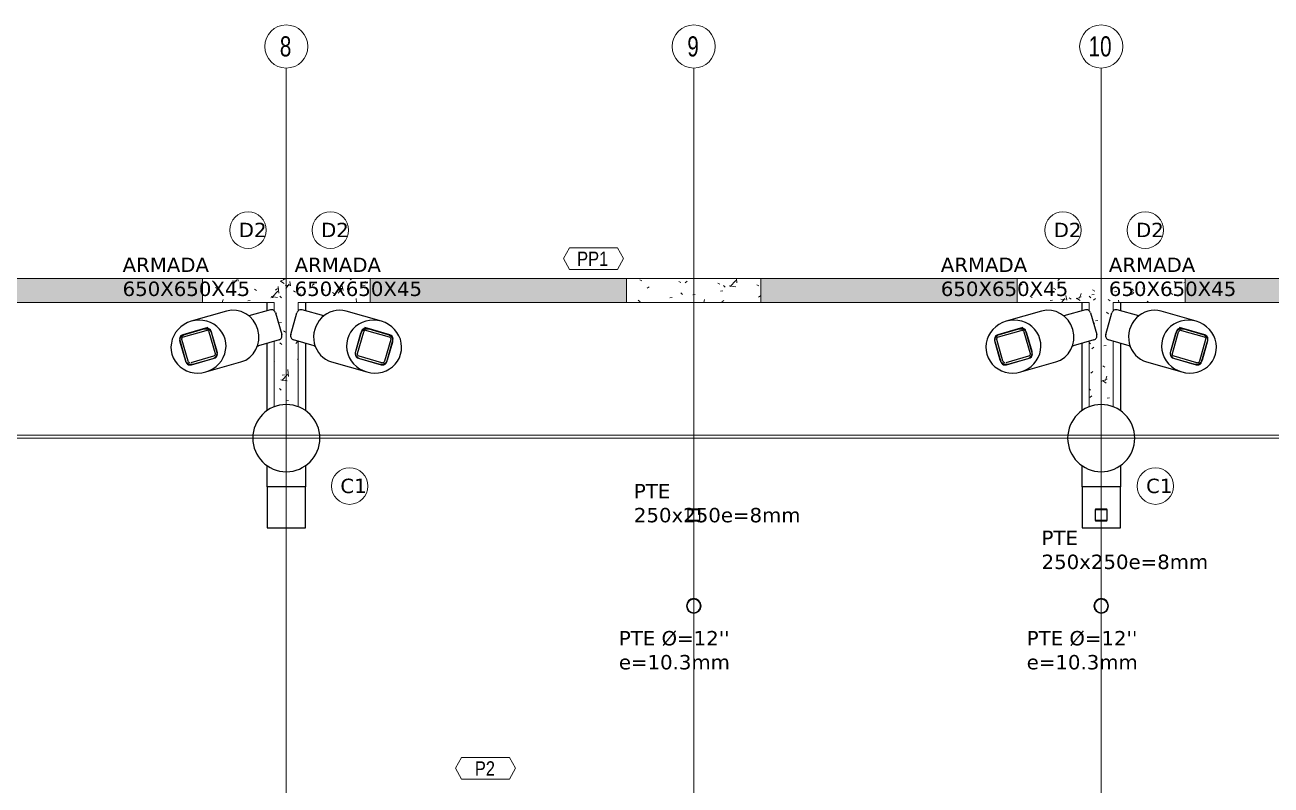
# Model space of a CAD drawing. Header units: millimetres. Extents: x 15962 to 71432, y 9666 to 72266.
# Drawn here: x 30345 to 43343, y 64340 to 72266 of the extents above; entities that cross this region are included whole.
import ezdxf

# ---------------------------------------------------------------- set-up
doc = ezdxf.new("R2010")
doc.units = ezdxf.units.MM
doc.header["$LTSCALE"] = 2
doc.linetypes.add('Grid Line', pattern=[3.33375, 1.905, -0.47625, 0.47625, -0.47625])
for name, color, linetype, lineweight in [('E_CIMENTACION-1', 254, 'Continuous', 18), ('E_CIMENTACION-2', 253, 'Continuous', 18), ('E_COLUMNAS-1', 1, 'Continuous', 25), ('E_EJES', 8, 'Continuous', 9), ('E_EJES-1', 8, 'Grid Line', 9), ('E_MUROS-1', 10, 'Continuous', 18), ('E_MUROS-2', 253, 'Continuous', 18), ('E_TEXTO', 3, 'Continuous', 9)]:
    doc.layers.add(name, color=color, linetype=linetype, lineweight=lineweight)
doc.styles.add('Arial Narrow', font='verdana.ttf', dxfattribs={"height": 0.2})
doc.styles.add('Arial Narrow_1', font='', dxfattribs={"height": 0.3})
doc.styles.add('Swis721 LtCn BT', font='swisscl.ttf', dxfattribs={"height": 0.42})
doc.styles.get('Arial Narrow_1').set_extended_font_data('Arial Narrow')
pattern_1 = [(50, (65902, -15123.9), (546.4937, -48.012), [57, -628.5]), (355, (65902, -15123.9), (-105.9267, 573.414), [45.5, -503]), (100.451, (65947.5, -15127.9), (441.0454, 525.2164), [48.5, -534.5]), (46.184, (65902, -14971.4), (813.123, -126.0607), [85.5, -943]), (96.636, (65970, -14981.9), (711.9945, 742.252), [73, -801.5]), (351.184, (65902, -14971.4), (712.1526, 742.122), [68.5, -754.5]), (21, (65978, -15009.4), (454.6974, -306.9377), [57, -628.5]), (326, (65978, -15009.4), (185.351, 552.8736), [45.5, -503]), (71.451, (66016, -15035.4), (640.377, 245.5415), [48.5, -534.5]), (37.5, (65902, -15123.88), (9.5104, 253.71993), [25, -471.5, 25, -485.5, -505]), (37.5, (65902, -15123.88), (9.5104, 253.71993), [-1007.5, 25, -479.5]), (7.5, (65902, -15123.88), (200.46075, 300.7382), [25, -266, 25, -460, -192.5]), (7.5, (65902, -15123.88), (200.46075, 300.7382), [-776.5, 25, -167.5]), (327.5, (65732, -15123.88), (406.9046, -17.34626), [25, -165.5, 25, -569, -788.5]), (327.5, (65732, -15123.88), (406.9046, -17.34626), [-785, 25, -763.5]), (317.5, (65656, -15123.88), (444.3365, 76.3765), [25, -222.5, 25, -369.5, -560]), (317.5, (65656, -15123.88), (444.3365, 76.3765), [-642.5, 25, -535])]

# ---------------------------------------------------------------- blocks, each defined once
blk = doc.blocks.new('EST_SCM_COLUMNA-METALICA-SECCION-CIRCULAR - EST_SCM_COLUMNA-TUBULAR-CIRCULAR_PTEØ_12__e_10_3mm-1865068-_0_00m_LOC COLUMNAS Y MUROS PISO 1')
at = {"layer": 'E_COLUMNAS-1'}
for radius, start, end in [(0.152, 360, 180), (0.152, 180, 360), (0.142, 0, 180), (0.142, 180, 0)]:
    blk.add_arc((0, 0), radius, start, end, dxfattribs=at)
blk = doc.blocks.new('EST_SCM_COLUMNA-METALICA-SECCION-CIRCULAR - EST_SCM_COLUMNA-TUBULAR-CIRCULAR_PTEØ_12__e_10_3mm-1190348-_0_00m_LOC COLUMNAS Y MUROS PISO 1')
at = {"layer": 'E_COLUMNAS-1'}
for radius, start, end in [(0.152, 360, 180), (0.152, 180, 360), (0.142, 0, 180), (0.142, 180, 0)]:
    blk.add_arc((0, 0), radius, start, end, dxfattribs=at)
blk = doc.blocks.new('EST_SCM_RECALCE_4 - EST_SCM_RECALCE_4-1579099-_0_00m_LOC COLUMNAS Y MUROS PISO 1')
at = {"layer": 'E_COLUMNAS-1'}
for p, q in [((-83.062, 168.768), (-83.062, 168.942)), ((-82.262, 168.942), (-82.262, 168.768)), ((-83.062, 166.685), (-83.062, 168.092)), ((-82.262, 168.092), (-82.262, 166.685)), ((-83.062, 165.095), (-83.062, 165.54)), ((-82.262, 165.54), (-82.262, 165.095)), ((-82.262, 165.095), (-83.062, 165.095)), ((-83.062, 165.095), (-83.062, 164.243)), ((-82.262, 164.243), (-82.262, 165.095)), ((-83.062, 164.243), (-82.262, 164.243))]:
    blk.add_line(p, q, dxfattribs=at)
blk = doc.blocks.new('EST_SCM_RECALCE_6 - EST_SCM_RECALCE_6-1579143-_0_00m_LOC COLUMNAS Y MUROS PISO 1')
at = {"layer": 'E_COLUMNAS-1'}
for p, q in [((-83.062, 168.768), (-83.062, 168.942)), ((-82.262, 168.942), (-82.262, 168.768)), ((-83.062, 166.685), (-83.062, 168.092)), ((-82.262, 168.092), (-82.262, 166.685)), ((-83.062, 165.095), (-83.062, 165.54)), ((-82.262, 165.54), (-82.262, 165.095)), ((-82.262, 165.095), (-83.062, 165.095)), ((-83.062, 165.095), (-83.062, 164.245)), ((-82.262, 164.245), (-82.262, 165.095)), ((-83.062, 164.245), (-82.262, 164.245))]:
    blk.add_line(p, q, dxfattribs=at)
blk = doc.blocks.new('EST_SCM_COLUMNA-METALICA-SECCION-CUADRADA - EST_SCM_COLUMNA-TUBULAR-CUADRADA_PTEØ_250x250e_8mm-3539288-_0_00m_LOC COLUMNAS Y MUROS PISO 1')
at = {"layer": 'E_COLUMNAS-1'}
for p, q in [((-0.125, 0.109), (-0.125, -0.109)), ((-0.117, -0.109), (-0.117, 0.109)), ((0.109, 0.125), (-0.109, 0.125)), ((-0.109, 0.117), (0.109, 0.117)), ((0.117, 0.109), (0.117, -0.109)), ((0.125, -0.109), (0.125, 0.109)), ((0.109, -0.117), (-0.109, -0.117)), ((-0.109, -0.125), (0.109, -0.125))]:
    blk.add_line(p, q, dxfattribs=at)
for centre, radius, start, end in [((-0.109, 0.109), 0.016, 90, 180), ((-0.109, 0.109), 0.008, 90, 180), ((0.109, 0.109), 0.016, 360, 90), ((0.109, 0.109), 0.008, 0, 90), ((-0.109, -0.109), 0.016, 180, 270), ((-0.109, -0.109), 0.008, 180, 270), ((0.109, -0.109), 0.016, 270, 360), ((0.109, -0.109), 0.008, 270, 360)]:
    blk.add_arc(centre, radius, start, end, dxfattribs=at)
blk = doc.blocks.new('EST_SCM_CAMISA_11 - EST_SCM_CAMISA_4-2887214-_0_00m_LOC COLUMNAS Y MUROS PISO 1')
at = {"layer": 'E_COLUMNAS-1'}
for p, q in [((-63.679, 168.6), (-64.414, 168.81)), ((-64.212, 167.975), (-64.104, 168.353)), ((-63.94, 168.44), (-63.543, 168.326)), ((-63.449, 168.166), (-63.558, 167.787)), ((-64.716, 167.752), (-63.982, 167.542)), ((-63.732, 167.705), (-64.129, 167.818))]:
    blk.add_line(p, q, dxfattribs=at)
at = {"layer": 'E_COLUMNAS-1', "flags": 128}
for points in [[(-63.679, 168.6), (-63.76, 168.617), (-63.842, 168.623), (-63.923, 168.618), (-64.003, 168.601), (-64.079, 168.574), (-64.15, 168.537), (-64.215, 168.49), (-64.272, 168.435), (-64.32, 168.372), (-64.357, 168.303), (-64.385, 168.229), (-64.401, 168.152), (-64.405, 168.074), (-64.397, 167.995), (-64.378, 167.918), (-64.348, 167.844), (-64.308, 167.775), (-64.257, 167.712), (-64.198, 167.656), (-64.132, 167.608), (-64.059, 167.57), (-63.982, 167.542)], [(-63.982, 167.542), (-63.901, 167.525), (-63.82, 167.519), (-63.738, 167.524), (-63.658, 167.54), (-63.582, 167.567), (-63.511, 167.605), (-63.446, 167.652), (-63.39, 167.707), (-63.342, 167.77), (-63.304, 167.839), (-63.277, 167.912), (-63.261, 167.989), (-63.257, 168.068), (-63.264, 168.146), (-63.283, 168.223), (-63.313, 168.297), (-63.354, 168.367), (-63.404, 168.43), (-63.463, 168.486), (-63.53, 168.534), (-63.602, 168.572), (-63.679, 168.6)], [(-64.104, 168.353), (-64.093, 168.38), (-64.076, 168.403), (-64.054, 168.422), (-64.028, 168.436), (-63.999, 168.443), (-63.969, 168.445), (-63.94, 168.44)], [(-63.543, 168.326), (-63.515, 168.315), (-63.491, 168.298), (-63.47, 168.276), (-63.455, 168.251), (-63.447, 168.223), (-63.445, 168.195), (-63.449, 168.166)], [(-64.129, 167.818), (-64.158, 167.833), (-64.183, 167.855), (-64.202, 167.881), (-64.213, 167.911), (-64.217, 167.943), (-64.212, 167.975)], [(-63.558, 167.787), (-63.569, 167.76), (-63.588, 167.735), (-63.611, 167.716), (-63.639, 167.703), (-63.67, 167.696), (-63.701, 167.697), (-63.732, 167.705)]]:
    blk.add_lwpolyline(points, dxfattribs=at)
at = {"layer": 'E_COLUMNAS-1'}
blk.add_ellipse((-64.565, 168.281), major_axis=(0.151, 0.529), ratio=0.954563, start_param=0, end_param=3.141593, dxfattribs=at)
blk = doc.blocks.new('EST_SCM_CAMISA_12 - EST_SCM_CAMISA_4-2887232-_0_00m_LOC COLUMNAS Y MUROS PISO 1')
at = {"layer": 'E_COLUMNAS-1'}
for p, q in [((-66.91, 168.81), (-67.645, 168.6)), ((-67.781, 168.326), (-67.384, 168.44)), ((-67.22, 168.353), (-67.112, 167.975)), ((-67.767, 167.787), (-67.875, 168.166)), ((-67.195, 167.818), (-67.592, 167.705)), ((-67.342, 167.542), (-66.608, 167.752))]:
    blk.add_line(p, q, dxfattribs=at)
at = {"layer": 'E_COLUMNAS-1', "flags": 128}
for points in [[(-67.645, 168.6), (-67.722, 168.572), (-67.795, 168.534), (-67.861, 168.486), (-67.92, 168.43), (-67.971, 168.367), (-68.011, 168.297), (-68.041, 168.223), (-68.06, 168.146), (-68.068, 168.068), (-68.063, 167.989), (-68.048, 167.912), (-68.02, 167.839), (-67.982, 167.77), (-67.935, 167.707), (-67.878, 167.652), (-67.813, 167.605), (-67.742, 167.567), (-67.666, 167.54), (-67.586, 167.524), (-67.505, 167.519), (-67.423, 167.525), (-67.342, 167.542)], [(-67.342, 167.542), (-67.265, 167.57), (-67.192, 167.608), (-67.126, 167.656), (-67.067, 167.712), (-67.016, 167.775), (-66.976, 167.844), (-66.946, 167.918), (-66.927, 167.995), (-66.919, 168.074), (-66.924, 168.152), (-66.94, 168.229), (-66.967, 168.303), (-67.005, 168.372), (-67.052, 168.435), (-67.109, 168.49), (-67.174, 168.537), (-67.245, 168.574), (-67.321, 168.601), (-67.401, 168.618), (-67.483, 168.623), (-67.564, 168.617), (-67.645, 168.6)], [(-67.875, 168.166), (-67.88, 168.195), (-67.877, 168.223), (-67.869, 168.251), (-67.854, 168.276), (-67.834, 168.298), (-67.809, 168.315), (-67.781, 168.326)], [(-67.384, 168.44), (-67.355, 168.445), (-67.325, 168.443), (-67.296, 168.436), (-67.27, 168.422), (-67.248, 168.403), (-67.231, 168.38), (-67.221, 168.355)], [(-67.112, 167.975), (-67.107, 167.943), (-67.111, 167.911), (-67.122, 167.881), (-67.141, 167.855), (-67.166, 167.833), (-67.195, 167.818)], [(-67.592, 167.705), (-67.623, 167.697), (-67.654, 167.696), (-67.685, 167.703), (-67.713, 167.716), (-67.737, 167.735), (-67.755, 167.76), (-67.767, 167.787)]]:
    blk.add_lwpolyline(points, dxfattribs=at)
at = {"layer": 'E_COLUMNAS-1'}
blk.add_ellipse((-66.759, 168.281), major_axis=(-0.151, 0.529), ratio=0.954563, start_param=3.141593, end_param=6.283185, dxfattribs=at)
blk = doc.blocks.new('EST_SCM_CAMISA_14 - EST_SCM_CAMISA_4-2887268-_0_00m_LOC COLUMNAS Y MUROS PISO 1')
at = {"layer": 'E_COLUMNAS-1'}
for p, q in [((-49.91, 168.81), (-50.645, 168.6)), ((-50.781, 168.326), (-50.384, 168.44)), ((-50.22, 168.353), (-50.112, 167.975)), ((-50.767, 167.787), (-50.875, 168.166)), ((-50.195, 167.818), (-50.592, 167.705)), ((-50.342, 167.542), (-49.608, 167.752))]:
    blk.add_line(p, q, dxfattribs=at)
at = {"layer": 'E_COLUMNAS-1', "flags": 128}
for points in [[(-50.645, 168.6), (-50.722, 168.572), (-50.795, 168.534), (-50.861, 168.486), (-50.92, 168.43), (-50.971, 168.367), (-51.011, 168.297), (-51.041, 168.223), (-51.06, 168.146), (-51.068, 168.068), (-51.063, 167.989), (-51.048, 167.912), (-51.02, 167.839), (-50.982, 167.77), (-50.935, 167.707), (-50.878, 167.652), (-50.813, 167.605), (-50.742, 167.567), (-50.666, 167.54), (-50.586, 167.524), (-50.505, 167.519), (-50.423, 167.525), (-50.342, 167.542)], [(-50.342, 167.542), (-50.265, 167.57), (-50.192, 167.608), (-50.126, 167.656), (-50.067, 167.712), (-50.016, 167.775), (-49.976, 167.844), (-49.946, 167.918), (-49.927, 167.995), (-49.919, 168.074), (-49.924, 168.152), (-49.94, 168.229), (-49.967, 168.303), (-50.005, 168.372), (-50.052, 168.435), (-50.109, 168.49), (-50.174, 168.537), (-50.245, 168.574), (-50.321, 168.601), (-50.401, 168.618), (-50.483, 168.623), (-50.564, 168.617), (-50.645, 168.6)], [(-50.875, 168.166), (-50.88, 168.195), (-50.877, 168.223), (-50.869, 168.251), (-50.854, 168.276), (-50.834, 168.298), (-50.809, 168.315), (-50.781, 168.326)], [(-50.384, 168.44), (-50.355, 168.445), (-50.325, 168.443), (-50.296, 168.436), (-50.27, 168.422), (-50.248, 168.403), (-50.231, 168.38), (-50.22, 168.353)], [(-50.112, 167.975), (-50.107, 167.943), (-50.111, 167.911), (-50.122, 167.881), (-50.141, 167.855), (-50.166, 167.833), (-50.195, 167.818)], [(-50.592, 167.705), (-50.623, 167.697), (-50.654, 167.696), (-50.685, 167.703), (-50.713, 167.716), (-50.737, 167.735), (-50.755, 167.76), (-50.767, 167.787)]]:
    blk.add_lwpolyline(points, dxfattribs=at)
at = {"layer": 'E_COLUMNAS-1'}
blk.add_ellipse((-49.759, 168.281), major_axis=(-0.151, 0.529), ratio=0.954563, start_param=3.141593, end_param=6.283185, dxfattribs=at)
blk = doc.blocks.new('EST_SCM_CAMISA_20 - EST_SCM_CAMISA_4-2887376-_0_00m_LOC COLUMNAS Y MUROS PISO 1')
at = {"layer": 'E_COLUMNAS-1'}
for p, q in [((-46.679, 168.6), (-47.414, 168.81)), ((-47.212, 167.975), (-47.104, 168.353)), ((-46.94, 168.44), (-46.543, 168.326)), ((-46.449, 168.166), (-46.558, 167.787)), ((-47.716, 167.752), (-46.982, 167.542)), ((-46.732, 167.705), (-47.129, 167.818))]:
    blk.add_line(p, q, dxfattribs=at)
at = {"layer": 'E_COLUMNAS-1', "flags": 128}
for points in [[(-46.679, 168.6), (-46.76, 168.617), (-46.842, 168.623), (-46.923, 168.618), (-47.003, 168.601), (-47.079, 168.574), (-47.15, 168.537), (-47.215, 168.49), (-47.272, 168.435), (-47.32, 168.372), (-47.357, 168.303), (-47.385, 168.229), (-47.401, 168.152), (-47.405, 168.074), (-47.397, 167.995), (-47.378, 167.918), (-47.348, 167.844), (-47.308, 167.775), (-47.257, 167.712), (-47.198, 167.656), (-47.132, 167.608), (-47.059, 167.57), (-46.982, 167.542)], [(-46.982, 167.542), (-46.901, 167.525), (-46.82, 167.519), (-46.738, 167.524), (-46.658, 167.54), (-46.582, 167.567), (-46.511, 167.605), (-46.446, 167.652), (-46.39, 167.707), (-46.342, 167.77), (-46.304, 167.839), (-46.277, 167.912), (-46.261, 167.989), (-46.257, 168.068), (-46.264, 168.146), (-46.283, 168.223), (-46.313, 168.297), (-46.354, 168.367), (-46.404, 168.43), (-46.463, 168.486), (-46.53, 168.534), (-46.602, 168.572), (-46.679, 168.6)], [(-47.104, 168.353), (-47.093, 168.38), (-47.076, 168.403), (-47.054, 168.422), (-47.028, 168.436), (-46.999, 168.443), (-46.969, 168.445), (-46.94, 168.44)], [(-46.543, 168.326), (-46.515, 168.315), (-46.491, 168.298), (-46.47, 168.276), (-46.455, 168.251), (-46.447, 168.223), (-46.445, 168.195), (-46.449, 168.166)], [(-47.129, 167.818), (-47.158, 167.833), (-47.183, 167.855), (-47.202, 167.881), (-47.213, 167.911), (-47.217, 167.943), (-47.212, 167.975)], [(-46.558, 167.787), (-46.569, 167.76), (-46.588, 167.735), (-46.611, 167.716), (-46.639, 167.703), (-46.67, 167.696), (-46.701, 167.697), (-46.732, 167.705)]]:
    blk.add_lwpolyline(points, dxfattribs=at)
at = {"layer": 'E_COLUMNAS-1'}
blk.add_ellipse((-47.565, 168.281), major_axis=(0.151, 0.529), ratio=0.954563, start_param=0, end_param=3.141593, dxfattribs=at)
blk = doc.blocks.new('Grid - CNI_NOMBRE EJES-372759-_0_00m_LOC COLUMNAS Y MUROS PISO 1')
at = {"layer": 'E_EJES'}
blk.add_circle((0, 0), 0.003, dxfattribs=at)
blk = doc.blocks.new('CNI_TAG COLUMNAS CONCRETO MARCA - CNI_COLUMNA CONCRETO-582370-_0_00m_LOC COLUMNAS Y MUROS PISO 1')
at = {"layer": 'E_TEXTO'}
for start, end in [(360, 180), (180, 360)]:
    blk.add_arc((0.00026, -0.00015), 0.00254, start, end, dxfattribs=at)
blk = doc.blocks.new('CNI_TAG PANTALLAS Y CONTENCIONES_MARCA - CNI_TAG PANTALLA_MARCA-583536-_0_00m_LOC COLUMNAS Y MUROS PISO 1')
at = {"layer": 'E_TEXTO'}
for p, q in [((-0.00291, 0.00304), (-0.00377, 0.00155)), ((0.00374, 0.00304), (-0.00291, 0.00304)), ((0.00461, 0.00155), (0.00374, 0.00304)), ((-0.00377, 0.00155), (-0.00291, 0.00005)), ((-0.00291, 0.00005), (0.00374, 0.00005)), ((0.00374, 0.00005), (0.00461, 0.00155))]:
    blk.add_line(p, q, dxfattribs=at)

msp = doc.modelspace()

# ---------------------------------------------------------------- hatches: boundary and pattern name
at = {"layer": 'E_CIMENTACION-1'}
h = msp.add_hatch(dxfattribs=at)
h.set_pattern_fill('FP_1', color=256, scale=500, style=0, pattern_type=2)
h.set_pattern_definition(pattern_1)
h.paths.add_polyline_path([(32945.9505, 68283.7224), (32980.3638, 68295.4042), (33025.2663, 68304.3358), (33070.9505, 68307.3301), (33116.6346, 68304.3358), (33161.5371, 68295.4042), (33195.9505, 68283.7224), (33195.9505, 68968.5608), (33146.9629, 68982.5655), (33134.8054, 68988.3318), (33125.0482, 68997.7691), (33118.6465, 69009.9535), (33116.2269, 69023.6923), (33118.0262, 69037.6408), (33182.5941, 69263.5965), (33188.4362, 69276.3892), (33195.9505, 69284.7682), (33195.9505, 69372.322), (33945.9505, 69372.322), (33945.9505, 69622.322), (32195.9505, 69622.322), (32195.9505, 69372.322), (32945.9505, 69372.322), (32945.9505, 69285.199), (32953.7736, 69276.4721), (32959.6132, 69263.6782), (33024.1366, 69037.7098), (33025.9331, 69023.761), (33023.5108, 69010.0227), (33017.1066, 68997.8398), (33007.3476, 68988.4046), (32995.1889, 68982.641), (32945.9505, 68968.3749), (32945.9505, 68288.5589)])
h = msp.add_hatch(dxfattribs=at)
h.set_pattern_fill('FP_1', color=256, scale=500, style=0, pattern_type=2)
h.set_pattern_definition(pattern_1)
h.paths.add_polyline_path([(36936.5369, 69372.322), (38021.0253, 69372.322), (38021.0253, 69622.322), (36621.0253, 69622.322), (36621.0253, 69372.322)])
h = msp.add_hatch(dxfattribs=at)
h.set_pattern_fill('FP_1', color=256, scale=500, style=0, pattern_type=2)
h.set_pattern_definition(pattern_1)
h.paths.add_polyline_path([(41695.9505, 68283.7224), (41695.9505, 68968.5608), (41646.9629, 68982.5655), (41634.8054, 68988.3318), (41624.734, 68998.3671), (41618.6465, 69009.9535), (41616.2269, 69023.6923), (41618.0262, 69037.6408), (41682.5941, 69263.5965), (41688.4362, 69276.3892), (41695.9505, 69284.7682), (41695.9505, 69372.322), (42445.9505, 69372.322), (42445.9505, 69622.322), (40695.9505, 69622.322), (40695.9505, 69372.322), (41445.9505, 69372.322), (41445.9505, 69284.7682), (41453.4648, 69276.3892), (41459.3069, 69263.5965), (41523.8747, 69037.6408), (41525.674, 69023.6923), (41523.2544, 69009.9535), (41516.8527, 68997.7691), (41507.0956, 68988.3318), (41494.9381, 68982.5655), (41445.9505, 68968.3204), (41445.9505, 68283.7224), (41481.3116, 68295.5927), (41525.2663, 68304.3358), (41570.9505, 68307.3301), (41616.6346, 68304.3358), (41661.5371, 68295.4042)])
at = {"layer": 'E_MUROS-1'}
h = msp.add_hatch(color=256, dxfattribs=at)
h.paths.add_polyline_path([(32195.9505, 69372.322), (32195.9505, 69622.322), (29521.0243, 69622.322), (29521.0243, 69372.322), (31836.6035, 69372.322)])
h.paths.add_polyline_path([(26736.6702, 69372.322), (28121.0243, 69372.322), (28121.0243, 69622.322), (25445.9505, 69622.322), (25445.9505, 69372.322), (25886.6813, 69372.322)])
h.paths.add_polyline_path([(23695.9505, 69372.322), (23695.9505, 69622.322), (20945.9505, 69622.322), (20945.9505, 69372.322), (23336.7147, 69372.322)])
h.paths.add_polyline_path([(18471.0306, 69372.322), (19695.9505, 69372.322), (19695.9505, 69622.322), (18471.0306, 69622.322)])
h = msp.add_hatch(color=256, dxfattribs=at)
h.paths.add_polyline_path([(57695.9505, 69372.322), (57695.9505, 69622.322), (55021.0253, 69622.322), (55021.0253, 69372.322), (57336.2702, 69372.322)])
h.paths.add_polyline_path([(53621.0253, 69372.322), (53621.0253, 69622.322), (50945.9505, 69622.322), (50945.9505, 69372.322), (52236.3368, 69372.322)])
h.paths.add_polyline_path([(49195.9505, 69372.322), (49195.9505, 69622.322), (46521.0253, 69622.322), (46521.0253, 69372.322), (48836.3813, 69372.322)])
h.paths.add_polyline_path([(45121.0253, 69372.322), (45121.0253, 69622.322), (42445.9505, 69622.322), (42445.9505, 69372.322), (43736.448, 69372.322)])
h.paths.add_polyline_path([(40695.9505, 69372.322), (40695.9505, 69622.322), (38021.0253, 69622.322), (38021.0253, 69372.322), (40336.4924, 69372.322)])
h.paths.add_polyline_path([(36621.0253, 69372.322), (36621.0253, 69622.322), (33945.9505, 69622.322), (33945.9505, 69372.322), (35236.5591, 69372.322)])

# ---------------------------------------------------------------- linework, layer by layer
at = {"layer": 'E_CIMENTACION-2'}
for p, q in [((32195.9505, 69622.322), (33945.9505, 69622.322)), ((32195.9505, 69372.322), (32195.9505, 69622.322)), ((33945.9505, 69622.322), (33945.9505, 69372.322)), ((36621.0253, 69372.322), (36621.0253, 69622.322)), ((36621.0253, 69622.322), (38021.0253, 69622.322)), ((38021.0253, 69622.322), (38021.0253, 69372.322)), ((40695.9505, 69622.322), (42445.9505, 69622.322)), ((40695.9505, 69372.322), (40695.9505, 69622.322)), ((42445.9505, 69622.322), (42445.9505, 69372.322)), ((32945.9505, 69372.322), (32195.9505, 69372.322)), ((32945.9505, 69285.199), (32945.9505, 69372.322)), ((33945.9505, 69372.322), (33195.9505, 69372.322)), ((33195.9505, 69372.322), (33195.9505, 69284.7682)), ((38021.0253, 69372.322), (36621.0253, 69372.322)), ((41445.9505, 69372.322), (40695.9505, 69372.322)), ((41445.9505, 69347.3301), (41445.9505, 69372.322)), ((41445.9505, 69284.7682), (41445.9505, 69347.3301)), ((42445.9505, 69372.322), (41695.9505, 69372.322)), ((41695.9505, 69372.322), (41695.9505, 69347.3301)), ((41695.9505, 69347.3301), (41695.9505, 69284.7682)), ((32945.9505, 68283.7224), (32945.9505, 68968.8066)), ((33195.9505, 68968.8019), (33195.9505, 68283.7224)), ((41445.9505, 68283.7224), (41445.9505, 68968.8019)), ((41695.9505, 68968.8019), (41695.9505, 68283.7224))]:
    msp.add_line(p, q, dxfattribs=at)
at = {"layer": 'E_COLUMNAS-1'}
for p, q in [((32905.9985, 69295.1631), (32680.3785, 69230.9877)), ((33461.5188, 69230.9845), (33236.2063, 69295.0724)), ((41405.6947, 69295.0724), (41180.3821, 69230.9845)), ((41961.5188, 69230.9845), (41736.2063, 69295.0724)), ((32959.6132, 69263.6782), (33024.1366, 69037.7098)), ((33118.0262, 69037.6408), (33182.5941, 69263.5965)), ((41459.3069, 69263.5965), (41523.8747, 69037.6408)), ((41618.0262, 69037.6408), (41682.5941, 69263.5965)), ((32228.6011, 69102.4839), (31991.8765, 69034.8892)), ((31998.0564, 69013.2546), (32234.781, 69080.8493)), ((32252.7379, 69109.3494), (32228.6496, 69102.4977)), ((32263.626, 69065.6864), (32328.1718, 68839.7244)), ((32350.8369, 68846.1962), (32286.2911, 69072.1583)), ((33855.5401, 69072.1835), (33790.9455, 68846.2354)), ((33813.6093, 68839.7591), (33878.204, 69065.7072)), ((33913.1791, 69102.5141), (33889.0908, 69109.3658)), ((33907.0524, 69080.8643), (34143.7636, 69013.223)), ((34149.9482, 69034.8563), (33913.237, 69102.4976)), ((40728.664, 69102.4976), (40491.9527, 69034.8563)), ((40498.1373, 69013.223), (40734.8485, 69080.8643)), ((40752.8102, 69109.3658), (40728.7218, 69102.5141)), ((40763.697, 69065.7072), (40828.2916, 68839.7591)), ((40850.9555, 68846.2354), (40786.3608, 69072.1835)), ((42355.5401, 69072.1835), (42290.9455, 68846.2354)), ((42313.6093, 68839.7591), (42378.204, 69065.7072)), ((42413.1791, 69102.5141), (42389.0908, 69109.3658)), ((42407.0524, 69080.8643), (42643.7636, 69013.223)), ((42649.9482, 69034.8563), (42413.237, 69102.4976)), ((31958.9061, 68978.6762), (32023.4519, 68752.7142)), ((32046.117, 68759.186), (31981.5712, 68985.1481)), ((32770.0111, 68918.3307), (32779.4499, 68921.0154)), ((32995.1889, 68982.641), (32779.4939, 68921.028)), ((33362.6445, 68920.9059), (33146.9629, 68982.5655)), ((33362.6971, 68920.8909), (33371.9082, 68918.2709)), ((34160.2429, 68985.1133), (34095.6483, 68759.1652)), ((34118.3121, 68752.6889), (34182.9067, 68978.637)), ((40458.9942, 68978.637), (40523.5888, 68752.6889)), ((40546.2527, 68759.1652), (40481.6581, 68985.1133)), ((41269.9927, 68918.2709), (41279.2039, 68920.8909)), ((41494.9381, 68982.5655), (41279.2565, 68920.9059)), ((41862.6445, 68920.9059), (41646.9629, 68982.5655)), ((41862.6971, 68920.8909), (41871.9082, 68918.2709)), ((42660.2429, 68985.1133), (42595.6483, 68759.1652)), ((42618.3121, 68752.6889), (42682.9067, 68978.637)), ((32311.6866, 68811.6179), (32074.9621, 68744.0232)), ((32081.0935, 68722.3747), (32307.515, 68786.7781)), ((32081.142, 68722.3885), (32317.8665, 68789.9832)), ((33823.904, 68790.0162), (34060.6152, 68722.3749)), ((34066.7998, 68744.0082), (33830.0886, 68811.6495)), ((33834.6242, 68786.6558), (34060.6731, 68722.3584)), ((40811.8124, 68811.6495), (40575.1011, 68744.0082)), ((40581.2278, 68722.3584), (40807.2767, 68786.6558)), ((40581.2857, 68722.3749), (40817.997, 68790.0162)), ((42323.904, 68790.0162), (42560.6152, 68722.3749)), ((42566.7998, 68744.0082), (42330.0886, 68811.6495)), ((42334.6242, 68786.6558), (42560.6731, 68722.3584)), ((34071.4277, 68743.1649), (34066.7998, 68744.0082)), ((42571.4277, 68743.1649), (42566.7998, 68744.0082))]:
    msp.add_line(p, q, dxfattribs=at)
at = {"layer": 'E_COLUMNAS-1', "flags": 128}
for points in [[(31991.8765, 69034.8892), (31978.4736, 69028.7717), (31967.5926, 69019.0174), (31960.2985, 69006.5813), (31957.3053, 68992.6807), (31958.9061, 68978.6762)], [(32286.2911, 69072.1583), (32280.2531, 69084.8957), (32270.3689, 69095.1193), (32257.606, 69101.8283), (32243.2138, 69104.366), (32228.6011, 69102.4839)], [(32234.781, 69080.8493), (32243.925, 69081.6791), (32252.6177, 69079.0889), (32259.5358, 69073.473), (32263.626, 69065.6864)], [(33913.237, 69102.4976), (33898.6246, 69104.3825), (33884.2317, 69101.8477), (33871.4674, 69095.1413), (33861.5809, 69084.9197), (33855.5401, 69072.1835)], [(33878.204, 69065.7072), (33882.2959, 69073.493), (33889.2152, 69079.1074), (33897.9086, 69081.6959), (33907.0524, 69080.8643)], [(34182.9067, 68978.637), (34184.5105, 68992.6411), (34181.5203, 69006.5423), (34174.2289, 69018.9797), (34163.3499, 69028.7361), (34149.9482, 69034.8563)], [(40491.9527, 69034.8563), (40478.5511, 69028.7361), (40467.6721, 69018.9797), (40460.3806, 69006.5423), (40457.3904, 68992.6411), (40458.9942, 68978.637)], [(40786.3608, 69072.1835), (40780.32, 69084.9197), (40770.4336, 69095.1413), (40757.6692, 69101.8477), (40743.2764, 69104.3825), (40728.664, 69102.4976)], [(40734.8485, 69080.8643), (40743.9924, 69081.6959), (40752.6857, 69079.1074), (40759.6051, 69073.493), (40763.697, 69065.7072)], [(42413.237, 69102.4976), (42398.6246, 69104.3825), (42384.2317, 69101.8477), (42371.4674, 69095.1413), (42361.5809, 69084.9197), (42355.5401, 69072.1835)], [(42378.204, 69065.7072), (42382.2959, 69073.493), (42389.2152, 69079.1074), (42397.9086, 69081.6959), (42407.0524, 69080.8643)], [(42682.9067, 68978.637), (42684.5105, 68992.6411), (42681.5203, 69006.5423), (42674.2289, 69018.9797), (42663.3499, 69028.7361), (42649.9482, 69034.8563)], [(31981.5712, 68985.1481), (31980.9315, 68993.9199), (31983.8398, 69002.3416), (31989.8533, 69009.1311), (31998.0564, 69013.2546)], [(34143.7636, 69013.223), (34151.966, 69009.0978), (34157.978, 69002.3073), (34160.8845, 68993.885), (34160.2429, 68985.1133)], [(40481.6581, 68985.1133), (40481.0165, 68993.885), (40483.923, 69002.3073), (40489.935, 69009.0978), (40498.1373, 69013.223)], [(42643.7636, 69013.223), (42651.966, 69009.0978), (42657.978, 69002.3073), (42660.8845, 68993.885), (42660.2429, 68985.1133)], [(32065.8181, 68743.1934), (32057.1253, 68745.7836), (32050.2072, 68751.3994), (32046.117, 68759.186)], [(32328.1718, 68839.7244), (32328.8115, 68830.9525), (32325.9032, 68822.5308), (32319.8898, 68815.7414), (32311.6866, 68811.6179)], [(32317.8665, 68789.9832), (32331.2694, 68796.1008), (32342.1505, 68805.855), (32349.4446, 68818.2911), (32352.4377, 68832.1917), (32350.8369, 68846.1962)], [(33790.9455, 68846.2354), (33789.3417, 68832.2313), (33792.3319, 68818.3302), (33799.6233, 68805.8927), (33810.5024, 68796.1364), (33823.904, 68790.0162)], [(33830.0886, 68811.6495), (33821.8863, 68815.7746), (33815.8742, 68822.5652), (33812.9678, 68830.9874), (33813.6093, 68839.7591)], [(34095.6483, 68759.1652), (34091.5563, 68751.3795), (34084.637, 68745.765), (34075.9437, 68743.1766)], [(40565.9573, 68743.1766), (40557.2639, 68745.765), (40550.3446, 68751.3795), (40546.2527, 68759.1652)], [(40828.2916, 68839.7591), (40828.9332, 68830.9874), (40826.0267, 68822.5652), (40820.0147, 68815.7746), (40811.8124, 68811.6495)], [(40817.997, 68790.0162), (40831.3986, 68796.1364), (40842.2776, 68805.8927), (40849.5691, 68818.3302), (40852.5593, 68832.2313), (40850.9555, 68846.2354)], [(42290.9455, 68846.2354), (42289.3417, 68832.2313), (42292.3319, 68818.3302), (42299.6233, 68805.8927), (42310.5024, 68796.1364), (42323.904, 68790.0162)], [(42330.0886, 68811.6495), (42321.8863, 68815.7746), (42315.8742, 68822.5652), (42312.9678, 68830.9874), (42313.6093, 68839.7591)], [(42595.6483, 68759.1652), (42591.5563, 68751.3795), (42584.637, 68745.765), (42575.9437, 68743.1766)], [(32023.4519, 68752.7142), (32029.4899, 68739.9768), (32039.3741, 68729.7531), (32052.137, 68723.0441), (32066.5292, 68720.5065), (32081.142, 68722.3885)], [(34060.6152, 68722.3749), (34075.2276, 68720.4899), (34089.6205, 68723.0247), (34102.3849, 68729.7312), (34112.2713, 68739.9528), (34118.3121, 68752.6889)], [(40523.5888, 68752.6889), (40529.6296, 68739.9528), (40539.5161, 68729.7312), (40552.2805, 68723.0247), (40566.6733, 68720.4899), (40581.2857, 68722.3749)], [(42560.6152, 68722.3749), (42575.2276, 68720.4899), (42589.6205, 68723.0247), (42602.3849, 68729.7312), (42612.2713, 68739.9528), (42618.3121, 68752.6889)]]:
    msp.add_lwpolyline(points, dxfattribs=at)
at = {"layer": 'E_COLUMNAS-1'}
for centre, start, end in [((33070.9505, 67957.3301), 0, 180), ((41570.9505, 67957.3301), 0, 180), ((33070.9505, 67957.3301), 180, 0), ((41570.9505, 67957.3301), 180, 0)]:
    msp.add_arc(centre, 350, start, end, dxfattribs=at)
for centre, major_axis, start_param, end_param in [((32918.31, 69251.88), (-12.3115, 43.2831), 4.7134559432, 6.28425227), ((33223.8948, 69251.7893), (12.3115, 43.2831), 6.2819120252, 7.852708352), ((41418.0061, 69251.7893), (-12.3115, 43.2831), 4.7136622624, 6.2844585892), ((41723.8948, 69251.7893), (12.3115, 43.2831), 6.2819120252, 7.852708352), ((32982.8333, 69025.9115), (-12.3115, 43.2831), 3.1426596164, 4.7134559432), ((33159.3269, 69025.8336), (12.3115, 43.2831), 1.5695230448, 3.1403193716), ((41482.574, 69025.8336), (-12.3115, 43.2831), 3.1428659356, 4.7136622624), ((41659.3269, 69025.8336), (12.3115, 43.2831), 1.5695230448, 3.1403193716)]:
    msp.add_ellipse(centre, major_axis=major_axis, ratio=0.9545626407, start_param=start_param, end_param=end_param, dxfattribs=at)
at = {"layer": 'E_EJES-1'}
for p, q in [((33070.9505, 51932.2837), (33070.9505, 71816.0479)), ((37320.9505, 51932.2837), (37320.9505, 71816.0479)), ((41570.9505, 51932.2837), (41570.9505, 71816.0479)), ((22135.2255, 67986.6376), (69206.488, 67986.6376)), ((16412.4471, 67957.3301), (70981.8997, 67957.3301))]:
    msp.add_line(p, q, dxfattribs=at)
at = {"layer": 'E_MUROS-2'}
for p, q in [((29521.0243, 69622.322), (32195.9505, 69622.322)), ((33945.9505, 69622.322), (36621.0253, 69622.322)), ((38021.0253, 69622.322), (40695.9505, 69622.322)), ((42445.9505, 69622.322), (45121.0253, 69622.322)), ((32195.9505, 69372.322), (29521.0243, 69372.322)), ((36621.0253, 69372.322), (33945.9505, 69372.322)), ((40695.9505, 69372.322), (38021.0253, 69372.322)), ((45121.0253, 69372.322), (42445.9505, 69372.322))]:
    msp.add_line(p, q, dxfattribs=at)

# ---------------------------------------------------------------- block references
at = {"layer": 'E_COLUMNAS-1', "xscale": 500, "yscale": 500, "zscale": 500}
for name, p in [('EST_SCM_CAMISA_12 - EST_SCM_CAMISA_4-2887232-_0_00m_LOC COLUMNAS Y MUROS PISO 1', (65901.9991, -15123.8799)), ('EST_SCM_RECALCE_4 - EST_SCM_RECALCE_4-1579099-_0_00m_LOC COLUMNAS Y MUROS PISO 1', (74401.9991, -15098.8881)), ('EST_SCM_CAMISA_11 - EST_SCM_CAMISA_4-2887214-_0_00m_LOC COLUMNAS Y MUROS PISO 1', (65901.9991, -15123.8799)), ('EST_SCM_CAMISA_14 - EST_SCM_CAMISA_4-2887268-_0_00m_LOC COLUMNAS Y MUROS PISO 1', (65901.9991, -15123.8799)), ('EST_SCM_RECALCE_6 - EST_SCM_RECALCE_6-1579143-_0_00m_LOC COLUMNAS Y MUROS PISO 1', (82901.9991, -15098.8881)), ('EST_SCM_CAMISA_20 - EST_SCM_CAMISA_4-2887376-_0_00m_LOC COLUMNAS Y MUROS PISO 1', (65901.9991, -15123.8799)), ('EST_SCM_COLUMNA-METALICA-SECCION-CUADRADA - EST_SCM_COLUMNA-TUBULAR-CUADRADA_PTEØ_250x250e_8mm-3539288-_0_00m_LOC COLUMNAS Y MUROS PISO 1', (37320.9505, 67155.7724)), ('EST_SCM_COLUMNA-METALICA-SECCION-CUADRADA - EST_SCM_COLUMNA-TUBULAR-CUADRADA_PTEØ_250x250e_8mm-3539288-_0_00m_LOC COLUMNAS Y MUROS PISO 1', (41570.9505, 67155.7724))]:
    msp.add_blockref(name, p, dxfattribs=at)
at = {"layer": 'E_COLUMNAS-1', "xscale": 500, "yscale": 500, "zscale": 500, "rotation": 89.9999999999999}
for name, p in [('EST_SCM_COLUMNA-METALICA-SECCION-CIRCULAR - EST_SCM_COLUMNA-TUBULAR-CIRCULAR_PTEØ_12__e_10_3mm-1190348-_0_00m_LOC COLUMNAS Y MUROS PISO 1', (37320.9505, 66207.3301)), ('EST_SCM_COLUMNA-METALICA-SECCION-CIRCULAR - EST_SCM_COLUMNA-TUBULAR-CIRCULAR_PTEØ_12__e_10_3mm-1865068-_0_00m_LOC COLUMNAS Y MUROS PISO 1', (41570.9505, 66207.3301))]:
    msp.add_blockref(name, p, dxfattribs=at)
at = {"layer": 'E_EJES', "xscale": 74999.99999999993, "yscale": 74999.99999999993, "zscale": 74999.99999999993}
for p in [(33070.9505, 72041.0479), (37320.9505, 72041.0479), (41570.9505, 72041.0479)]:
    msp.add_blockref('Grid - CNI_NOMBRE EJES-372759-_0_00m_LOC COLUMNAS Y MUROS PISO 1', p, dxfattribs=at)
at = {"layer": 'E_TEXTO', "xscale": 74999.99999999993, "yscale": 74999.99999999993, "zscale": 74999.99999999993}
for name, p in [('CNI_TAG COLUMNAS CONCRETO MARCA - CNI_COLUMNA CONCRETO-582370-_0_00m_LOC COLUMNAS Y MUROS PISO 1', (32652.5817, 70137.5474)), ('CNI_TAG COLUMNAS CONCRETO MARCA - CNI_COLUMNA CONCRETO-582370-_0_00m_LOC COLUMNAS Y MUROS PISO 1', (33511.0467, 70137.494)), ('CNI_TAG COLUMNAS CONCRETO MARCA - CNI_COLUMNA CONCRETO-582370-_0_00m_LOC COLUMNAS Y MUROS PISO 1', (41152.4947, 70137.494)), ('CNI_TAG COLUMNAS CONCRETO MARCA - CNI_COLUMNA CONCRETO-582370-_0_00m_LOC COLUMNAS Y MUROS PISO 1', (42011.0467, 70137.494)), ('CNI_TAG PANTALLAS Y CONTENCIONES_MARCA - CNI_TAG PANTALLA_MARCA-583536-_0_00m_LOC COLUMNAS Y MUROS PISO 1', (36243.9816, 69713.5068)), ('CNI_TAG COLUMNAS CONCRETO MARCA - CNI_COLUMNA CONCRETO-582370-_0_00m_LOC COLUMNAS Y MUROS PISO 1', (33711.8176, 67468.5331)), ('CNI_TAG COLUMNAS CONCRETO MARCA - CNI_COLUMNA CONCRETO-582370-_0_00m_LOC COLUMNAS Y MUROS PISO 1', (42116.1098, 67468.5331)), ('CNI_TAG PANTALLAS Y CONTENCIONES_MARCA - CNI_TAG PANTALLA_MARCA-583536-_0_00m_LOC COLUMNAS Y MUROS PISO 1', (35117.3796, 64398.5692))]:
    msp.add_blockref(name, p, dxfattribs=at)

# ---------------------------------------------------------------- texts
at = {"layer": 'E_EJES', "char_height": 210, "attachment_point": 1, "style": 'Swis721 LtCn BT'}
for s, insert, width in [('8', (33003.7339, 72147.3476), 156.329062), ('9', (37253.7339, 72147.3476), 156.329062), ('10', (41439.2339, 72147.3476), 312.658125)]:
    msp.add_mtext(s, dxfattribs=dict(at, insert=insert, width=width))
at = {"layer": 'E_TEXTO', "char_height": 150, "attachment_point": 1}
for s, insert, width, style in [('D2', (32575.4737, 70203.1531), 229.984102, 'Arial Narrow'), ('D2', (33433.9387, 70203.0997), 229.984102, 'Arial Narrow'), ('D2', (41075.3867, 70203.0997), 229.984102, 'Arial Narrow'), ('D2', (41933.9387, 70203.0997), 229.984102, 'Arial Narrow'), ('ARMADA 650X650X45', (31363.4265, 69839.7325), 1885.869633, 'Arial Narrow'), ('ARMADA 650X650X45', (33157.2828, 69839.7325), 1885.869633, 'Arial Narrow'), ('PP1', (36104.4362, 69902.1594), 408.860625, 'Arial Narrow_1'), ('ARMADA 650X650X45', (39897.7562, 69839.7325), 1885.869633, 'Arial Narrow'), ('ARMADA 650X650X45', (41650.524, 69839.7325), 1885.869633, 'Arial Narrow'), ('C1', (33634.7097, 67534.1388), 229.984102, 'Arial Narrow'), ('PTE 250x250e=8mm', (36696.2717, 67479.7201), 1722.325383, 'Arial Narrow'), ('C1', (42039.0019, 67534.1388), 229.984102, 'Arial Narrow'), ('PTE 250x250e=8mm', (40948.4952, 66992.5933), 1722.325383, 'Arial Narrow'), ("PTE Ø=12'' e=10.3mm", (36539.6997, 65945.9827), 1844.98357, 'Arial Narrow'), ("PTE Ø=12'' e=10.3mm", (40793.638, 65945.9827), 1844.98357, 'Arial Narrow'), ('P2', (35037.4592, 64587.2217), 264.556875, 'Arial Narrow_1')]:
    msp.add_mtext(s, dxfattribs=dict(at, insert=insert, width=width, style=style))

doc.saveas('drawing.dxf')
